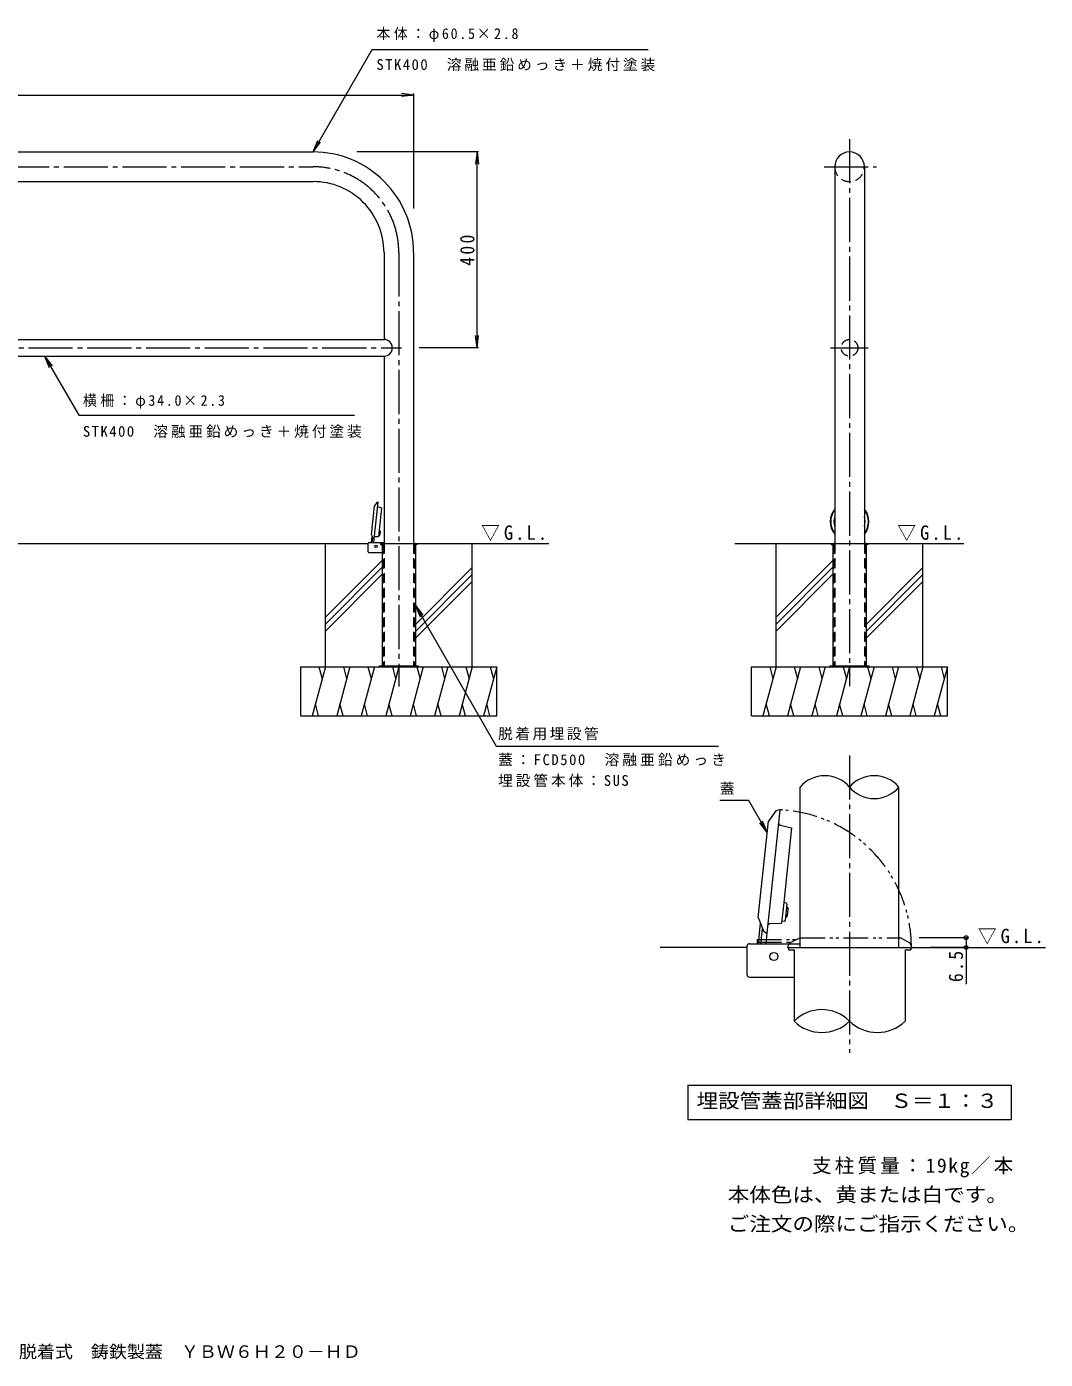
# Model space of a CAD drawing. Units: millimetres at full size, sheet at 1:10, with parts at other scales. Extents: x -1821 to 1841, y -1371 to 1351.
# Drawn here: x -240 to 1841, y -1371 to 1351 of the extents above; entities that cross this region are included whole.
import ezdxf
from ezdxf.enums import TextEntityAlignment as Align

# ---------------------------------------------------------------- set-up
doc = ezdxf.new("R2010")
doc.units = ezdxf.units.MM
doc.header["$LTSCALE"] = 10
doc.header["$PDMODE"] = 32
doc.header["$PDSIZE"] = 8
for name, pattern in [('CHAIN2', [12, 9, -1, 1, -1]), ('DASHED2', [3, 2, -1]), ('DOUBLE_CHAIN1', [8.8, 5, -1, 0.6, -0.6, 0.6, -1])]:
    doc.linetypes.add(name, pattern=pattern)
for name, color, linetype, lineweight in [('C-0', 4, 'Continuous', 9), ('C-1', 7, 'Continuous', 9), ('C-2', 3, 'Continuous', 9), ('C-3', 3, 'DASHED2', 9), ('C-4', 7, 'Continuous', 9), ('C-5', 7, 'Continuous', 9), ('C-6', 2, 'Continuous', 9), ('C-9', 7, 'Continuous', 9), ('C-B', 2, 'Continuous', 9), ('C-E', 6, 'Continuous', 5), ('D-0', 4, 'Continuous', 9), ('D-1', 3, 'Continuous', 9), ('D-4', 7, 'Continuous', 9), ('D-5', 7, 'Continuous', 9), ('D-6', 2, 'Continuous', 9), ('D-9', 7, 'Continuous', 9), ('D-B', 2, 'Continuous', 9), ('D-E', 4, 'Continuous', 9)]:
    doc.layers.add(name, color=color, linetype=linetype, lineweight=lineweight)
doc.layers.add('F-5', color=2, linetype='Continuous')
doc.layers.add('F-F', color=2, linetype='Continuous')
doc.styles.add('ＭＳ ゴシック', font='')
doc.styles.get('ＭＳ ゴシック').set_extended_font_data('MS Gothic')

msp = doc.modelspace()

# ---------------------------------------------------------------- linework, layer by layer
at = {"layer": 'C-0', "color": 7, "linetype": 'CHAIN2'}
for p, q in [((1441.41, 1121.74), (1441.41, 4.47)), ((-1243.82, 1065.23), (345.67, 1065.23)), ((1389.52, 1065.22), (1496.55, 1065.22)), ((520.68, 890.23), (520.68, 3.58)), ((-1435.67, 695.48), (525.86, 695.49)), ((1402.62, 695.49), (1479.75, 695.49))]:
    msp.add_line(p, q, dxfattribs=at)
at = {"layer": 'C-0'}
for p, q in [((464.76, 313.79), (470.97, 372.9)), ((475.58, 379.24), (470.97, 372.9)), ((478.12, 370.37), (485.12, 368.74)), ((464.76, 313.79), (465.95, 310.71)), ((471.8, 310.22), (478.98, 310.36)), ((483.18, 295.48), (483.18, 293.98)), ((483.18, 295.48), (483.18, 293.98)), ((483.18, 295.48), (558.18, 295.48)), ((483.18, 293.98), (486.68, 293.98)), ((486.68, 293.98), (486.68, 45.48)), ((554.68, 293.98), (554.68, 45.48)), ((558.18, 293.98), (554.68, 293.98)), ((558.18, 295.48), (558.18, 293.98)), ((1403.91, 295.49), (1403.91, 293.99)), ((1403.91, 295.49), (1403.91, 293.99)), ((1403.91, 295.49), (1478.91, 295.49)), ((1403.91, 293.99), (1407.41, 293.99)), ((1407.41, 293.99), (1407.41, 45.49)), ((1475.41, 293.99), (1475.41, 45.49)), ((1478.91, 293.99), (1475.41, 293.99)), ((1478.91, 295.49), (1478.91, 293.99))]:
    msp.add_line(p, q, dxfattribs=at)
at = {"layer": 'C-0', "linetype": 'DASHED2'}
for p, q in [((488.18, 293.98), (488.18, 45.48)), ((553.18, 293.98), (553.18, 45.48)), ((1408.91, 293.99), (1408.91, 45.49)), ((1473.91, 293.99), (1473.91, 45.49))]:
    msp.add_line(p, q, dxfattribs=at)
at = {"layer": 'C-0'}
for points in [[(470.3, 304.28), (478.25, 379.97), (475.58, 379.24)], [(485.12, 368.74), (480.32, 323.15), (480.32, 323.09)]]:
    msp.add_lwpolyline(points, dxfattribs=at)
at = {"layer": 'C-0', "color": 7, "linetype": 'CHAIN2'}
msp.add_arc((345.68, 890.23), 175, 0, 90.00024, dxfattribs=at)
at = {"layer": 'C-0'}
for centre, radius, start, end in [((478.35, 371.34), 1, 174, 256.87498), ((478.02, 379.7), 0.2, 354, 105.20602), ((470.1, 304.3), 0.2, 242.79398, 354), ((471.82, 309.22), 1, 91.12502, 174)]:
    msp.add_arc(centre, radius, start, end, dxfattribs=at)
at = {"layer": 'C-0', "linetype": 'DASHED2'}
for centre, start, end in [((486.68, 293.98), 0, 90), ((554.68, 293.98), 90, 180), ((1407.41, 293.99), 0, 90), ((1475.41, 293.99), 90, 180)]:
    msp.add_arc(centre, 1.5, start, end, dxfattribs=at)
at = {"layer": 'C-0'}
for major_axis, start_param, end_param in [((-4.16, 39.58), 0.7667625, 2.1642506), ((-4.06, 38.59), 0.7980163, 2.132987), ((-4.16, 39.58), 3.9038804, 5.3103083), ((-4.06, 38.59), 3.9348512, 5.2793375), ((-3.35, 31.83), 1.154745, 1.7762584), ((-3.35, 31.83), 4.2848321, 4.9293566)]:
    msp.add_ellipse((1441.47, 340.46), major_axis=major_axis, ratio=0.9945, start_param=start_param, end_param=end_param, dxfattribs=at)
at = {"layer": 'C-1', "color": 3}
for p, q in [((1411.16, 550.46), (1411.16, 295.49)), ((1471.66, 384.97), (1471.66, 295.49)), ((457.93, 278.78), (457.93, 296.28)), ((459.43, 297.78), (490.43, 297.78)), ((459.43, 277.28), (486.68, 277.28))]:
    msp.add_line(p, q, dxfattribs=at)
at = {"layer": 'C-1', "color": 4}
for p, q in [((465.95, 310.71), (467.86, 305.73)), ((467.86, 305.73), (470.01, 304.12)), ((480.32, 323.09), (478.98, 310.36))]:
    msp.add_line(p, q, dxfattribs=at)
at = {"layer": 'C-1'}
for p, q in [((480.68, 45.48), (480.68, 43.98)), ((560.68, 45.48), (480.68, 45.48)), ((508.18, 45.48), (508.18, 43.98)), ((533.18, 45.48), (533.18, 43.98)), ((560.68, 45.48), (560.68, 43.98)), ((1401.41, 45.49), (1401.41, 43.99)), ((1481.41, 45.49), (1401.41, 45.49)), ((1428.91, 45.49), (1428.91, 43.99)), ((1453.91, 45.49), (1453.91, 43.99)), ((1481.41, 45.49), (1481.41, 43.99))]:
    msp.add_line(p, q, dxfattribs=at)
at = {"layer": 'C-1', "color": 3}
for centre, start, end in [((459.43, 296.28), 90, 180), ((459.43, 278.78), 180, 270)]:
    msp.add_arc(centre, 1.5, start, end, dxfattribs=at)
at = {"layer": 'C-2'}
for p, q in [((-1243.82, 1095.48), (345.67, 1095.48)), ((1411.16, 1065.22), (1411.16, 366.1)), ((1471.66, 1065.22), (1471.66, 366.17)), ((-1243.82, 1034.98), (345.67, 1034.98)), ((490.43, 890.23), (490.43, 712.49)), ((550.93, 890.23), (550.93, 295.49)), ((-1388.57, 712.48), (490.43, 712.49)), ((-1388.57, 678.48), (490.43, 678.49)), ((490.43, 678.49), (490.43, 295.49))]:
    msp.add_line(p, q, dxfattribs=at)
at = {"layer": 'C-2', "linetype": 'DASHED2'}
msp.add_circle((1441.41, 695.49), 17, dxfattribs=at)
at = {"layer": 'C-2'}
for centre, radius, start, end in [((345.68, 890.23), 205.25, 0, 90.00023), ((1441.41, 1065.22), 30.25, 0, 180), ((345.68, 890.23), 144.75, 0, 90.0002), ((490.43, 695.49), 17, 270, 90)]:
    msp.add_arc(centre, radius, start, end, dxfattribs=at)
at = {"layer": 'C-2', "linetype": 'DASHED2'}
msp.add_arc((1441.41, 1065.22), 30.25, 180.00047, 0.00047, dxfattribs=at)
at = {"layer": 'C-3'}
for p, q in [((490.43, 295.48), (490.43, 45.48)), ((550.93, 295.48), (550.93, 45.48)), ((1411.16, 295.49), (1411.16, 45.49)), ((1471.66, 295.49), (1471.66, 45.49))]:
    msp.add_line(p, q, dxfattribs=at)
at = {"layer": 'C-4'}
for p, q in [((-1449.07, 1211.74), (550.93, 1211.74)), ((550.93, 1211.74), (526.14, 1215)), ((550.93, 1211.74), (526.14, 1208.47)), ((550.93, 1214.74), (550.93, 980.15)), ((683.48, 1095.48), (434.74, 1095.48)), ((680.48, 1095.48), (677.22, 1070.7)), ((680.48, 1095.48), (683.74, 1070.7)), ((680.48, 695.49), (680.48, 1095.48)), ((680.48, 695.49), (677.22, 720.27)), ((680.48, 695.49), (683.74, 720.27)), ((683.48, 695.49), (562.29, 695.49))]:
    msp.add_line(p, q, dxfattribs=at)
at = {"layer": 'C-5'}
for p, q in [((345.67, 1095.48), (466.56, 1304.87)), ((466.56, 1304.87), (1029.93, 1304.88)), ((345.67, 1095.48), (355.24, 1118.58)), ((345.67, 1095.48), (360.89, 1115.32)), ((-202.95, 678.48), (-193.38, 655.39)), ((-202.95, 678.48), (-187.73, 658.65)), ((-202.95, 678.48), (-132.88, 557.88)), ((-132.88, 557.88), (430.32, 557.88)), ((554.68, 169.12), (564.24, 146.02)), ((554.68, 169.12), (569.89, 149.29))]:
    msp.add_line(p, q, dxfattribs=at)
msp.add_lwpolyline([(554.68, 169.12), (719.34, -118.13), (1173.55, -118.13)], dxfattribs=at)
at = {"layer": 'C-6'}
for p, q in [((464.79, 297.78), (466.1, 310.3)), ((481.79, 314.14), (481.39, 314.18)), ((482.67, 314.85), (481.48, 314.97)), ((481.79, 314.14), (482.67, 314.85)), ((483.13, 319.22), (481.94, 319.35)), ((482.42, 320.1), (482.02, 320.15)), ((482.42, 320.1), (483.13, 319.22)), ((482.67, 314.85), (483.13, 319.22))]:
    msp.add_line(p, q, dxfattribs=at)
at = {"layer": 'C-6', "color": 6, "lineweight": 5}
for p, q in [((-1356.07, 295.48), (457.93, 295.48)), ((550.93, 295.48), (827.34, 295.49))]:
    msp.add_line(p, q, dxfattribs=at)
at = {"layer": 'C-9'}
for p, q in [((466.4, 297.78), (467.37, 307.01)), ((469.61, 297.78), (470.3, 304.28))]:
    msp.add_line(p, q, dxfattribs=at)
at = {"layer": 'C-B'}
for p, q in [((480.67, 311.49), (479.12, 311.65)), ((481.88, 322.93), (480.32, 323.09)), ((481.18, 312.19), (480.67, 311.49)), ((482.23, 322.13), (481.18, 312.19)), ((482.23, 322.13), (481.88, 322.93))]:
    msp.add_line(p, q, dxfattribs=at)
at = {"layer": 'C-E'}
for p, q in [((-713.54, 295.48), (457.93, 295.48)), ((370.68, 43.98), (370.68, 295.48)), ((558.18, 295.48), (754.08, 295.48)), ((670.68, 43.98), (670.68, 295.48)), ((1207.19, 295.49), (1403.91, 295.49)), ((1291.41, 43.99), (1291.41, 295.49)), ((1478.91, 295.49), (1674.81, 295.49)), ((1591.41, 43.99), (1591.41, 295.49)), ((486.68, 261.29), (370.68, 145.29)), ((486.68, 247.15), (370.68, 131.15)), ((670.68, 246.41), (554.68, 130.41)), ((1407.41, 261.29), (1291.41, 145.29)), ((1407.41, 247.15), (1291.41, 131.15)), ((1591.41, 246.41), (1475.41, 130.41)), ((486.68, 233.01), (370.68, 117.01)), ((670.68, 232.27), (554.68, 116.27)), ((670.68, 218.13), (554.68, 102.13)), ((1407.41, 233.01), (1291.41, 117.01)), ((1591.41, 232.27), (1475.41, 116.27)), ((1591.41, 218.13), (1475.41, 102.13)), ((320.68, 43.98), (720.68, 43.98)), ((320.68, -56.02), (320.68, 43.98)), ((370.68, 43.98), (343.88, -56.02)), ((357.63, 43.98), (364.15, 19.63)), ((420.68, 43.98), (393.88, -56.02)), ((407.63, 43.98), (414.15, 19.63)), ((470.68, 43.98), (443.88, -56.02)), ((457.63, 43.98), (464.15, 19.63)), ((520.68, 43.98), (493.88, -56.02)), ((507.63, 43.98), (514.15, 19.63)), ((570.68, 43.98), (543.88, -56.02)), ((557.63, 43.98), (564.15, 19.63)), ((620.68, 43.98), (593.88, -56.02)), ((607.63, 43.98), (614.15, 19.63)), ((670.68, 43.98), (643.88, -56.02)), ((657.63, 43.98), (664.15, 19.63)), ((720.68, 43.98), (693.88, -56.02)), ((707.63, 43.98), (714.15, 19.63)), ((720.68, -56.02), (720.68, 43.98)), ((1241.41, 43.99), (1641.41, 43.99)), ((1241.41, -56.01), (1241.41, 43.99)), ((1291.41, 43.99), (1264.62, -56.01)), ((1278.36, 43.99), (1284.89, 19.64)), ((1341.41, 43.99), (1314.62, -56.01)), ((1328.36, 43.99), (1334.89, 19.64)), ((1391.41, 43.99), (1364.62, -56.01)), ((1378.36, 43.99), (1384.89, 19.64)), ((1441.41, 43.99), (1414.62, -56.01)), ((1428.36, 43.99), (1434.89, 19.64)), ((1491.41, 43.99), (1464.62, -56.01)), ((1478.36, 43.99), (1484.89, 19.64)), ((1541.41, 43.99), (1514.62, -56.01)), ((1528.36, 43.99), (1534.89, 19.64)), ((1591.41, 43.99), (1564.62, -56.01)), ((1578.36, 43.99), (1584.89, 19.64)), ((1641.41, 43.99), (1614.62, -56.01)), ((1628.36, 43.99), (1634.89, 19.64)), ((1641.41, -56.01), (1641.41, 43.99)), ((356.93, -56.02), (350.41, -31.66)), ((406.93, -56.02), (400.41, -31.66)), ((456.93, -56.02), (450.41, -31.66)), ((506.93, -56.02), (500.41, -31.66)), ((556.93, -56.02), (550.41, -31.66)), ((606.93, -56.02), (600.41, -31.66)), ((656.93, -56.02), (650.41, -31.66)), ((706.93, -56.02), (700.41, -31.66)), ((1277.66, -56.01), (1271.14, -31.66)), ((1327.66, -56.01), (1321.14, -31.66)), ((1377.66, -56.01), (1371.14, -31.66)), ((1427.66, -56.01), (1421.14, -31.66)), ((1477.66, -56.01), (1471.14, -31.66)), ((1527.66, -56.01), (1521.14, -31.66)), ((1577.66, -56.01), (1571.14, -31.66)), ((1627.66, -56.01), (1621.14, -31.66)), ((320.68, -56.02), (720.68, -56.02)), ((1241.41, -56.01), (1641.41, -56.01))]:
    msp.add_line(p, q, dxfattribs=at)
at = {"layer": 'C-E', "color": 4, "lineweight": 9}
msp.add_circle((474.33, 289.98), 2.5, dxfattribs=at)
at = {"layer": 'D-0', "color": 7, "linetype": 'CHAIN2'}
msp.add_line((1441.41, -137.09), (1441.41, -744.78), dxfattribs=at)
at = {"layer": 'D-0'}
for p, q in [((1255.03, -468.39), (1275.74, -271.37)), ((1273.48, -500.09), (1299.9, -248.77)), ((1291.11, -250.22), (1275.74, -271.37)), ((1299.06, -248.06), (1291.11, -250.22)), ((1299.57, -279.79), (1322.88, -285.23)), ((1255.03, -468.39), (1258.98, -478.66)), ((1278.5, -480.29), (1302.43, -479.82)), ((1316.41, -529.41), (1316.41, -534.41)), ((1316.41, -529.41), (1565.66, -529.41)), ((1316.41, -534.41), (1328.08, -534.41)), ((1328.08, -534.41), (1328.08, -679.64)), ((1554.74, -534.41), (1566.41, -534.41)), ((1554.74, -534.41), (1554.74, -679.64)), ((1566.41, -529.41), (1566.41, -534.41)), ((1566.41, -529.41), (1566.41, -534.41))]:
    msp.add_line(p, q, dxfattribs=at)
at = {"layer": 'D-0', "linetype": 'DOUBLE_CHAIN1'}
for p, q in [((1341.39, -509.41), (1334.85, -512.74)), ((1341.39, -509.41), (1545.65, -509.41)), ((1315.06, -529.41), (1567.77, -529.41))]:
    msp.add_line(p, q, dxfattribs=at)
at = {"layer": 'D-0'}
msp.add_lwpolyline([(1322.88, -285.23), (1306.91, -437.21), (1306.89, -437.39)], dxfattribs=at)
at = {"layer": 'D-0', "linetype": 'DOUBLE_CHAIN1'}
for points in [[(1334.85, -512.74), (1319.02, -520.82), (1314.44, -528.5)], [(1568.39, -528.5), (1565.41, -520.82), (1545.65, -509.41)]]:
    msp.add_lwpolyline(points, dxfattribs=at)
at = {"layer": 'D-0'}
for centre, radius, start, end in [((1299.24, -248.7), 0.667, 354, 105.20602), ((1300.33, -276.55), 3.33, 174, 256.87498), ((1278.57, -483.63), 3.33, 91.12502, 174), ((1272.82, -500.02), 0.667, 242.79398, 354), ((1315.06, -528.74), 0.667, 158.79398, 270), ((1384.74, -736.79), 80.48, 45.23975, 134.76025), ((1384.74, -622.5), 80.48, 225.23975, 314.76025), ((1498.08, -622.5), 80.48, 225.23975, 314.76025)]:
    msp.add_arc(centre, radius, start, end, dxfattribs=at)
at = {"layer": 'D-0', "linetype": 'DOUBLE_CHAIN1'}
for centre, radius, start, end in [((1286.42, -529.41), 281.35, 0, 87.23974), ((1567.77, -528.74), 0.667, 270, 21.20602)]:
    msp.add_arc(centre, radius, start, end, dxfattribs=at)
at = {"layer": 'D-1'}
for p, q in [((1340.58, -529.41), (1340.58, -201.82)), ((1542.24, -529.41), (1542.24, -201.82)), ((1232.24, -585.07), (1232.24, -526.74)), ((1237.24, -521.74), (1340.58, -521.74)), ((1237.24, -590.07), (1328.08, -590.07))]:
    msp.add_line(p, q, dxfattribs=at)
at = {"layer": 'D-1', "color": 4}
for p, q in [((1306.89, -437.39), (1302.43, -479.82)), ((1258.98, -478.66), (1265.35, -495.26)), ((1265.35, -495.26), (1272.52, -500.62))]:
    msp.add_line(p, q, dxfattribs=at)
at = {"layer": 'D-1'}
for centre, radius, start, end in [((1390.99, -244.62), 66.14, 40.32968, 139.67032), ((1491.83, -244.62), 66.14, 40.32968, 139.67032), ((1491.83, -159.02), 66.14, 220.32968, 319.67032), ((1237.24, -526.74), 5, 90, 180), ((1237.24, -585.07), 5, 180, 270)]:
    msp.add_arc(centre, radius, start, end, dxfattribs=at)
at = {"layer": 'D-4'}
for p, q in [((1682.53, -509.41), (1583.48, -509.41)), ((1679.53, -509.41), (1679.53, -604.64)), ((1682.53, -529.41), (1605.6, -529.41))]:
    msp.add_line(p, q, dxfattribs=at)
for p in [(1679.53, -509.41), (1679.53, -529.41)]:
    msp.add_point(p, dxfattribs=at)
at = {"layer": 'D-5'}
for p, q in [((1235.49, -228.86), (1176.69, -228.86)), ((1273.32, -294.38), (1235.49, -228.86)), ((1273.32, -294.38), (1263.75, -271.29)), ((1273.32, -294.38), (1258.1, -274.55)), ((1110.91, -810.94), (1771.91, -810.94)), ((1110.91, -810.94), (1110.91, -880.94)), ((1771.91, -810.94), (1771.91, -880.94)), ((1110.91, -880.94), (1771.91, -880.94))]:
    msp.add_line(p, q, dxfattribs=at)
at = {"layer": 'D-6'}
for p, q in [((1316.26, -450.28), (1312.28, -449.86)), ((1313.89, -447.34), (1312.56, -447.21)), ((1313.89, -447.34), (1316.26, -450.28)), ((1314.73, -464.86), (1316.26, -450.28)), ((1255.12, -521.74), (1259.5, -480.03)), ((1311.79, -467.23), (1310.47, -467.1)), ((1314.73, -464.86), (1310.75, -464.44)), ((1311.79, -467.23), (1314.73, -464.86))]:
    msp.add_line(p, q, dxfattribs=at)
at = {"layer": 'D-6', "linetype": 'DOUBLE_CHAIN1'}
for q in [(1333.55, -513.41), (1252.71, -521.74)]:
    msp.add_line((1252.71, -513.41), q, dxfattribs=at)
at = {"layer": 'D-6', "color": 6, "lineweight": 5}
for p, q in [((1232.24, -529.41), (1054.82, -529.41)), ((1565.66, -529.41), (1841.43, -529.41))]:
    msp.add_line(p, q, dxfattribs=at)
at = {"layer": 'D-9'}
for p, q in [((1260.48, -521.74), (1263.71, -490.99)), ((1271.21, -521.74), (1273.48, -500.09))]:
    msp.add_line(p, q, dxfattribs=at)
at = {"layer": 'D-9', "linetype": 'DOUBLE_CHAIN1'}
msp.add_line((1252.71, -518.74), (1323.09, -518.74), dxfattribs=at)
at = {"layer": 'D-B'}
for p, q in [((1312.08, -437.94), (1306.89, -437.39)), ((1313.26, -440.58), (1309.77, -473.73)), ((1313.26, -440.58), (1312.08, -437.94)), ((1308.08, -476.06), (1302.88, -475.52)), ((1309.77, -473.73), (1308.08, -476.06))]:
    msp.add_line(p, q, dxfattribs=at)
at = {"layer": 'D-E'}
msp.add_circle((1286.91, -547.74), 8.33, dxfattribs=at)

# ---------------------------------------------------------------- texts
at = {"layer": 'C-4', "color": 2, "insert": (675.48, 862.98), "char_height": 29.33, "attachment_point": 7, "rotation": 90, "style": 'ＭＳ ゴシック'}
msp.add_mtext('\\T1.27;\\W0.9;400', dxfattribs=at)
at = {"layer": 'C-5', "char_height": 21.99, "attachment_point": 7, "style": 'ＭＳ ゴシック'}
for s, insert in [('\\T1.25;\\W0.95;本体：φ60.5×2.8', (474.93, 1320.28)), ('\\T1.2;STK400\u3000溶融亜鉛めっき＋焼付塗装', (474.93, 1260.53)), ('\\T1.25;\\W0.95;横柵：φ34.0×2.3', (-124.68, 571.03)), ('\\T1.2;STK400\u3000溶融亜鉛めっき＋焼付塗装', (-124.68, 511.29)), ('\\T1.17;脱着用埋設管', (723.55, -106.27)), ('\\T1.21;蓋：FCD500\u3000溶融亜鉛めっき', (723.55, -159.22)), ('\\T1.2;埋設管本体：SUS', (723.55, -201.77))]:
    msp.add_mtext(s, dxfattribs=dict(at, insert=insert))
at = {"layer": 'C-5', "color": 2, "char_height": 29.33, "attachment_point": 7, "style": 'ＭＳ ゴシック'}
for insert in [(688.88, 300.71), (1539.17, 300.71)]:
    msp.add_mtext('\\T1.22;\\W0.95;▽G.L.', dxfattribs=dict(at, insert=insert))
at = {"layer": 'D-4', "color": 2, "insert": (1703.63, -523.07), "char_height": 29.33, "attachment_point": 7, "style": 'ＭＳ ゴシック'}
msp.add_mtext('\\T1.22;\\W0.95;▽G.L.', dxfattribs=at)
at = {"layer": 'D-4', "color": 2, "insert": (1673.62, -600.05), "char_height": 29.33, "attachment_point": 7, "rotation": 90, "style": 'ＭＳ ゴシック'}
msp.add_mtext('\\T1.27;\\W0.9;6.5', dxfattribs=at)
at = {"layer": 'D-5', "style": 'ＭＳ ゴシック'}
msp.add_text('蓋', height=21.99, dxfattribs=at).set_placement((1176.69, -222.19), align=Align.BOTTOM_LEFT)
at = {"layer": 'D-5', "color": 2, "style": 'ＭＳ ゴシック', "width": 1.1}
msp.add_text('埋設管蓋部詳細図\u3000Ｓ＝１：３', height=29.33, dxfattribs=at).set_placement((1128.91, -865.94), align=Align.BOTTOM_LEFT)
at = {"layer": 'F-5', "style": 'ＭＳ ゴシック', "width": 1.1}
for s, p in [('本体色は、黄または白です。', (1192.64, -1057.84)), ('ご注文の際にご指示ください。', (1192.64, -1117.31))]:
    msp.add_text(s, height=29.33, dxfattribs=at).set_placement(p, align=Align.BOTTOM_LEFT)
at = {"layer": 'F-5', "insert": (1364.84, -999.01), "char_height": 29.33, "attachment_point": 7, "style": 'ＭＳ ゴシック'}
msp.add_mtext('\\T1.16;支柱質量：19kg／本', dxfattribs=at)
at = {"layer": 'F-F', "style": 'ＭＳ ゴシック', "width": 1.05}
msp.add_text('車止め\u3000スチール製\u3000アーチ型横バー付\u3000脱着式\u3000鋳鉄製蓋\u3000ＹＢＷ６Ｈ２０－ＨＤ', height=25.66, dxfattribs=at).set_placement((-953.55, -1375.43), align=Align.BOTTOM_LEFT)

doc.saveas('drawing.dxf')
